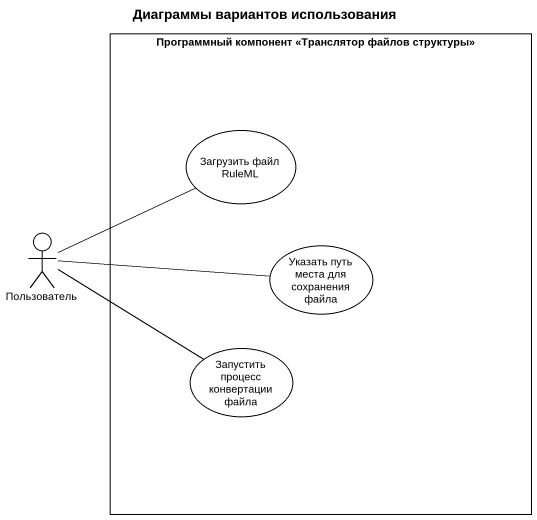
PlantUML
@startuml
title Диаграммы вариантов использования
rectangle "Программный компонент <<Транслятор файлов структуры>>" as Программный_компонент {
  usecase "Загрузить файл RuleML" as Загрузить_файл_RuleML
  usecase "Указать путь места для сохранения файла" as Указать_путь_места_для
  usecase "Запустить процесс конвертации файла" as Запустить_процесс
}
actor Пользователь
Пользователь -right- Загрузить_файл_RuleML
Пользователь -right- Указать_путь_места_для
Пользователь -right- Запустить_процесс
@enduml
